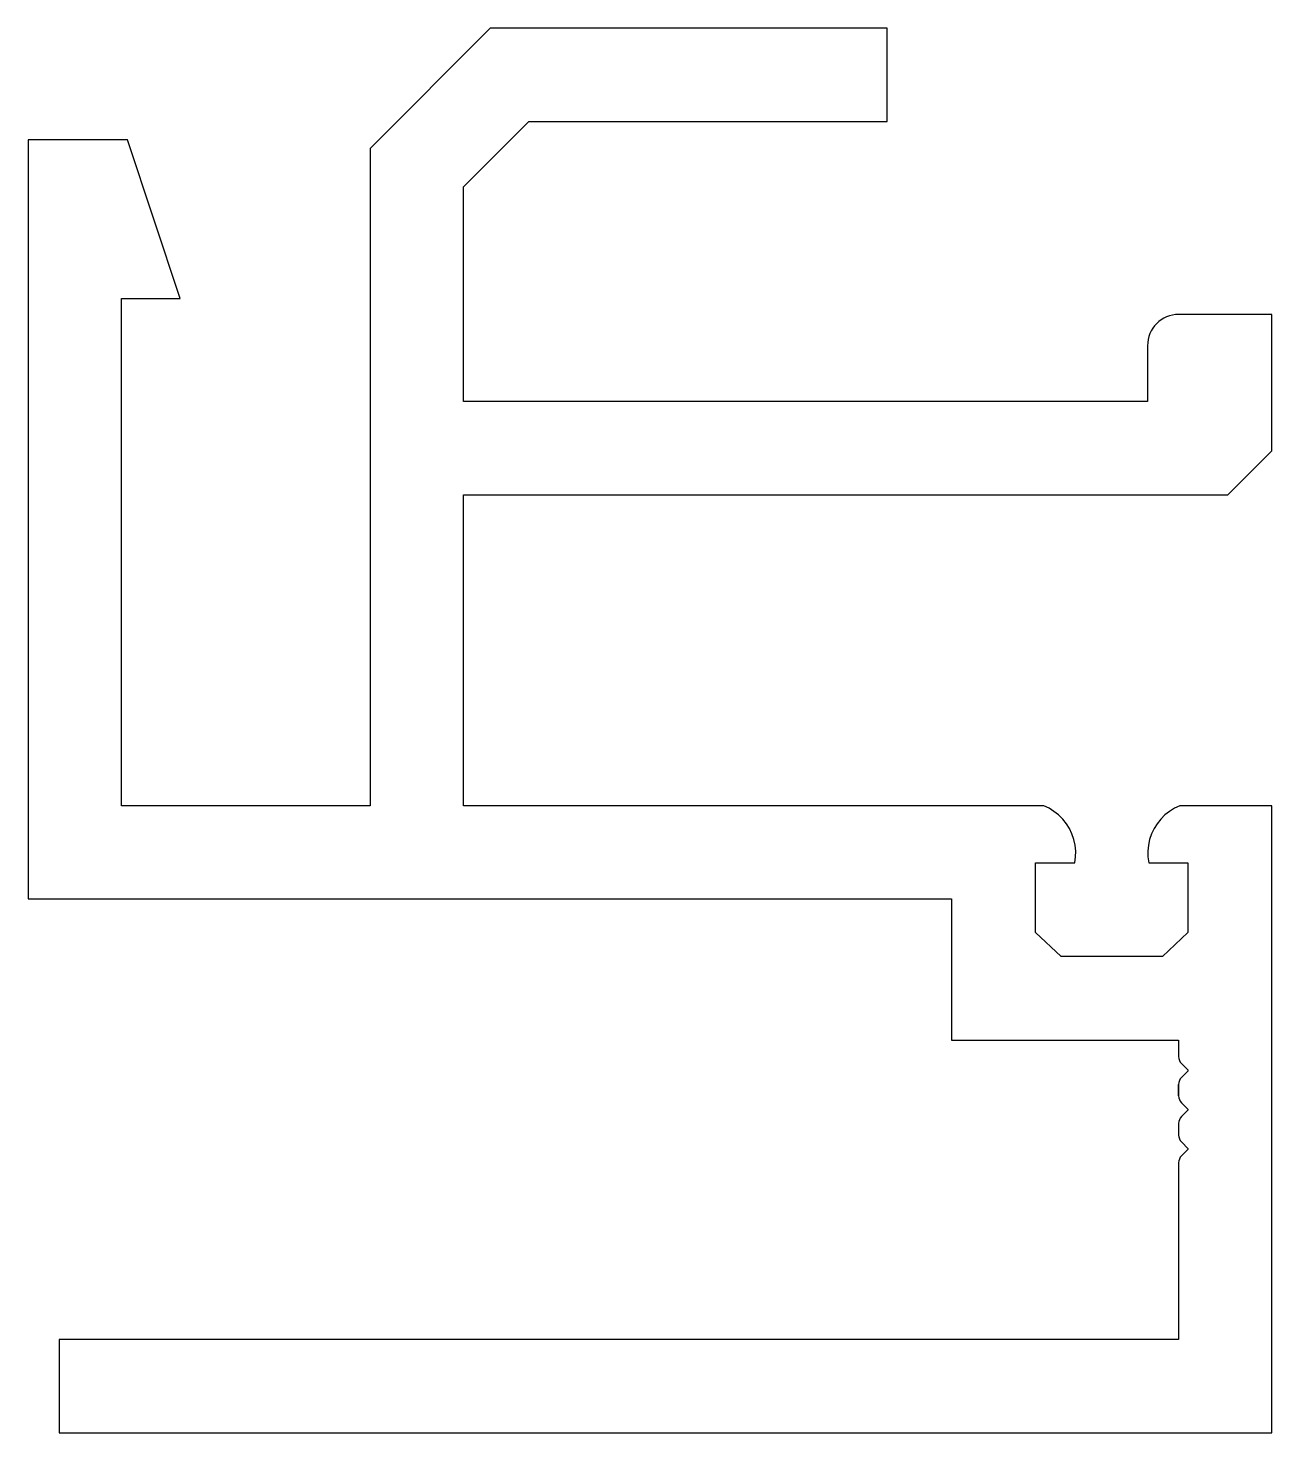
# Model space of a CAD drawing. Extents: x -15.1 to 16.7, y 1.2 to 37.
import ezdxf

# ---------------------------------------------------------------- set-up
doc = ezdxf.new("R2010")
doc.units = 0
doc.layers.add('_21', color=253, linetype='CONTINUOUS')

msp = doc.modelspace()

# ---------------------------------------------------------------- linework, layer by layer
at = {"layer": '_21', "color": 7}
for p, q in [((-3.276, 37.036), (-6.344, 33.968)), ((6.857, 37.036), (-3.276, 37.036)), ((6.857, 34.656), (6.857, 37.036)), ((-3.964, 32.982), (-2.29, 34.656)), ((-2.29, 34.656), (6.857, 34.656)), ((-12.539, 34.188), (-15.074, 34.188)), ((-15.074, 34.188), (-15.074, 14.816)), ((-11.191, 30.137), (-12.539, 34.188)), ((-6.344, 33.968), (-6.344, 17.193)), ((-3.964, 27.508), (-3.964, 32.982)), ((-12.694, 17.193), (-12.694, 30.137)), ((-12.694, 30.137), (-11.191, 30.137)), ((16.673, 29.731), (14.298, 29.731)), ((16.673, 26.253), (16.673, 29.731)), ((13.498, 28.931), (13.498, 27.508)), ((13.498, 27.508), (-3.964, 27.508)), ((15.551, 25.131), (16.673, 26.253)), ((-3.964, 17.193), (-3.964, 25.131)), ((-3.964, 25.131), (15.551, 25.131)), ((-6.344, 17.193), (-12.694, 17.193)), ((10.848, 17.193), (-3.964, 17.193)), ((10.984, 17.13), (10.848, 17.193)), ((11.111, 17.052), (10.984, 17.13)), ((11.228, 16.959), (11.111, 17.052)), ((11.334, 16.854), (11.228, 16.959)), ((11.427, 16.737), (11.334, 16.854)), ((13.838, 16.854), (13.745, 16.737)), ((13.944, 16.959), (13.838, 16.854)), ((14.061, 17.052), (13.944, 16.959)), ((14.189, 17.13), (14.061, 17.052)), ((14.324, 17.193), (14.189, 17.13)), ((16.673, 17.193), (14.324, 17.193)), ((16.673, 11.211), (16.673, 17.193)), ((11.506, 16.61), (11.427, 16.737)), ((11.57, 16.475), (11.506, 16.61)), ((13.666, 16.61), (13.602, 16.475)), ((13.745, 16.737), (13.666, 16.61)), ((11.619, 16.334), (11.57, 16.475)), ((11.65, 16.188), (11.619, 16.334)), ((11.665, 16.039), (11.65, 16.188)), ((13.522, 16.188), (13.507, 16.039)), ((13.553, 16.334), (13.522, 16.188)), ((13.602, 16.475), (13.553, 16.334)), ((11.644, 15.742), (11.663, 15.89)), ((11.663, 15.89), (11.665, 16.039)), ((13.507, 16.039), (13.509, 15.89)), ((13.509, 15.89), (13.529, 15.742)), ((10.643, 13.961), (10.643, 15.742)), ((10.643, 15.742), (11.644, 15.742)), ((13.529, 15.742), (14.529, 15.742)), ((14.529, 15.742), (14.529, 13.961)), ((-15.074, 14.816), (8.499, 14.816)), ((8.499, 14.816), (8.499, 11.211)), ((11.291, 13.351), (10.643, 13.961)), ((14.529, 13.961), (13.881, 13.351)), ((13.881, 13.351), (11.291, 13.351)), ((8.499, 11.211), (14.293, 11.211)), ((14.293, 11.211), (14.293, 10.793)), ((16.673, 3.575), (16.673, 11.211)), ((14.367, 10.616), (14.538, 10.445)), ((14.538, 10.434), (14.367, 10.263)), ((14.293, 10.086), (14.293, 9.793)), ((14.293, 9.793), (14.293, 10.086)), ((14.293, 10.086), (14.293, 9.793)), ((14.293, 9.793), (14.293, 10.086)), ((14.293, 10.086), (14.293, 9.793)), ((14.367, 9.616), (14.538, 9.445)), ((14.538, 9.434), (14.367, 9.263)), ((14.293, 9.086), (14.293, 8.793)), ((14.367, 8.616), (14.538, 8.445)), ((14.538, 8.434), (14.367, 8.263)), ((14.293, 8.086), (14.293, 7.668)), ((14.293, 7.668), (14.292, 3.573)), ((14.293, 3.573), (-14.282, 3.573)), ((-14.282, 3.573), (-14.282, 1.193)), ((16.673, 1.193), (16.673, 3.575)), ((-14.282, 1.193), (14.291, 1.193)), ((14.291, 1.193), (16.673, 1.193))]:
    msp.add_line(p, q, dxfattribs=at)
for centre, radius, start, end in [((14.298, 28.931), 0.8, 90, 180), ((14.543, 10.793), 0.25, 180, 225), ((14.532, 10.439), 0.008, 315, 45), ((14.543, 10.086), 0.25, 135, 180), ((14.543, 9.793), 0.25, 180, 225), ((14.532, 9.439), 0.008, 315, 45), ((14.543, 9.086), 0.25, 135, 180), ((14.543, 8.793), 0.25, 180, 225), ((14.543, 8.086), 0.25, 135, 180), ((14.532, 8.44), 0.008, 315, 45)]:
    msp.add_arc(centre, radius, start, end, dxfattribs=at)

doc.saveas('drawing.dxf')
